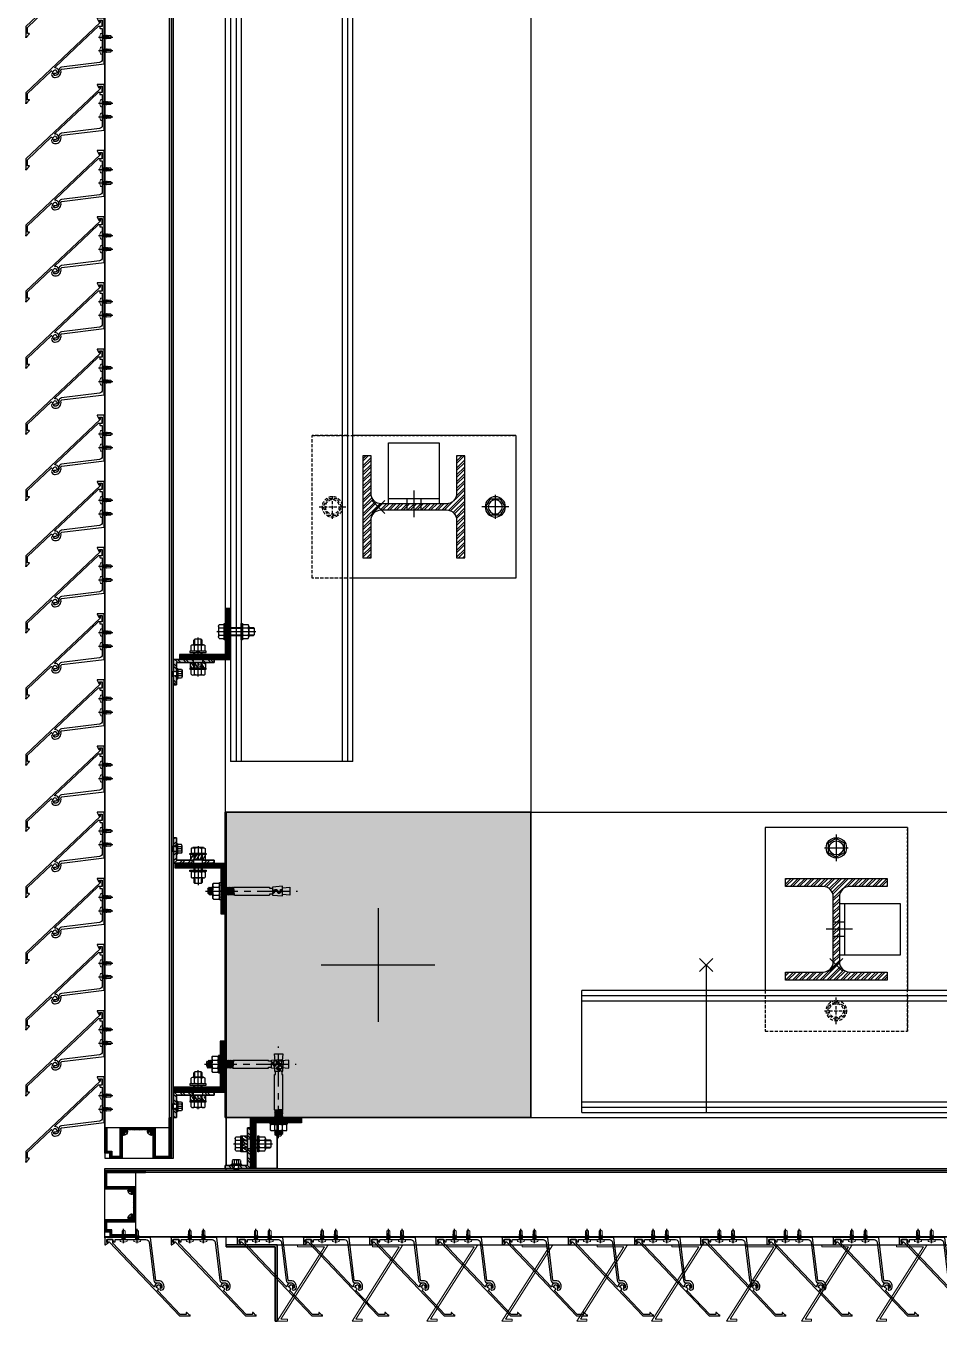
# Model space of a CAD drawing. Header units: millimetres. Extents: x 2519235 to 7246330, y 25937 to 201821.
# Drawn here: x 2717348 to 2718245, y 136462 to 137735 of the extents above; entities that cross this region are included whole.
import ezdxf

# ---------------------------------------------------------------- set-up
doc = ezdxf.new("R2010")
doc.units = ezdxf.units.MM
for name, pattern in [('CENTER', [50.8, 31.75, -6.35, 6.35, -6.35]), ('DXK_LINE_DOT2', [3.9198, 1.9599, -1.9599]), ('HIDDEN', [0.375, 0.25, -0.125]), ('HIDDEN2', [4.7625, 3.175, -1.5875])]:
    doc.linetypes.add(name, pattern=pattern)
doc.layers.get('Defpoints').update_dxf_attribs({"color": 140})
for name, color, linetype in [('000 - 0_HIDE_OBJ_FRAMING_DEF_SUB_1', 250, 'Continuous'), ('000 - CONCRETE_COL_CUT_COLOR_1', 1, 'Continuous'), ('000 - CONCRETE_COL_CUT_COLOR_5', 5, 'Continuous'), ('000 - CONCRETE_COL_HATCH_', 251, 'Continuous'), ('000 - CONCRETE_COL_WIPEOUT_', 250, 'Continuous'), ('000 - STRUCTURE_STEEL_ACCESORIES_MAIN_COLOR_2', 1, 'Continuous'), ('000 - STRUCTURE_STEEL_ACCESORIES_WIPEOUT_', 250, 'Continuous'), ('010 - ASPG_ACCESSORIES_HATCH_', 251, 'Continuous'), ('010 - ASPG_ACCESSORIES_MAIN_COLOR_1', 1, 'Continuous'), ('010 - ASPG_ACCESSORIES_SUB_COLOR_1', 1, 'Continuous'), ('010 - ASPG_ACCESSORIES_SUB_COLOR_2', 2, 'Continuous'), ('010 - ASPG_ACCESSORIES_SYMBOL_', 251, 'Continuous'), ('010 - ASPG_ACCESSORIES_WIPEOUT_', 250, 'Continuous'), ('010 - ASPG_EXTR_DEF_SUB', 250, 'Continuous'), ('010 - ASPG_EXTR_MAIN_COLOR_2', 2, 'Continuous'), ('010 - ASPG_FASTERN_DEF_SUB', 250, 'Continuous'), ('010 - ASPG_FASTERN_HIDDEN_', 251, 'Continuous'), ('010 - ASPG_FASTERN_MAIN_COLOR_1', 1, 'Continuous'), ('010 - ASPG_FASTERN_SUB_COLOR_2', 2, 'Continuous'), ('010 - ASPG_FASTERN_SUB_COLOR_3', 3, 'Continuous'), ('010 - ASPG_FRAMING_CUT_COLOR_4', 4, 'Continuous'), ('010 - ASPG_FRAMING_HATCH_', 251, 'Continuous'), ('010 - ASPG_FRAMING_MAIN_COLOR_2', 2, 'Continuous'), ('010 - ASPG_FRAMING_SUB_COLOR_2', 2, 'Continuous'), ('010 - ASPG_FRAMING_WIPEOUT_', 250, 'Continuous'), ('_BOLT-M10', 11, 'Continuous'), ('_C-SC', 32, 'Continuous'), ('_Hatch', 251, 'Continuous'), ('_LOUVER-SB', 1, 'Continuous'), ('A-GENM', 252, 'Continuous'), ('A-GLAZ-CURT', 252, 'Continuous'), ('BOLT & SCREW', 233, 'Continuous'), ('Center Line', 1, 'CENTER'), ('Xref-PLAN-106.940$0$_C300x300', 6, 'Continuous'), ('Xref-PLAN-106.940$0$_PP-Dim', 1, 'Continuous')]:
    doc.layers.add(name, color=color, linetype=linetype)
doc.layers.add('12-GRID', color=1, linetype='CENTER', lineweight=13)
doc.layers.add('SCREW', color=8, linetype='Continuous', lineweight=5)
pattern_1 = [(45, (68845973.911, -106253.634), (-4.0411152545, 4.0411152545), []), (45, (68845976.6053, -106253.634), (-4.0411152545, 4.0411152545), [])]

# ---------------------------------------------------------------- blocks, each defined once
blk = doc.blocks.new('_C-SC')
at = {"layer": '_Hatch'}
h = blk.add_hatch(dxfattribs=at)
h.set_pattern_fill('STEEL', color=256, scale=1.5)
h.set_pattern_definition([(45, (-1941.0177, -2436.031), (-3.367596, 3.367596), []), (45, (-1941.0177, -2433.6497), (-3.367596, 3.367596), [])])
h.paths.add_polyline_path([(3, 67), (3, 3, 0.414214), (13, -7), (50, -7), (50, -15), (-50, -15), (-50, -7), (-13, -7, 0.414214), (-3, 3), (-3, 67, 0.414214), (-13, 77), (-50, 77), (-50, 85), (50, 85), (50, 77), (13, 77, 0.414214)])
at = {"linetype": 'Continuous'}
for p, q in [((70, 135), (-70, 135)), ((-70, 135), (-70, -25)), ((70, 135), (70, -25))]:
    blk.add_line(p, q, dxfattribs=at)
at = {"linetype": 'DXK_LINE_DOT2'}
for p, q in [((-70, 135), (-70, -25)), ((70, 135), (-70, 135)), ((70, -25), (70, 135))]:
    blk.add_line(p, q, dxfattribs=at)
at = {"color": 11, "linetype": 'HIDDEN2'}
for p, q in [((-70, -25), (-70, -65)), ((70, -65), (70, -25)), ((-70, -30.1), (-70, -65)), ((70, -30.1), (70, -65)), ((-70, -65), (70, -65)), ((-70, -65), (70, -65))]:
    blk.add_line(p, q, dxfattribs=at)
blk.add_lwpolyline([(-50, 85), (50, 85), (50, 77), (13, 77, 0.414214), (3, 67), (3, 3, 0.414214), (13, -7), (50, -7), (50, -15), (-50, -15), (-50, -7), (-13, -7, 0.414214), (-3, 3), (-3, 67, 0.414214), (-13, 77), (-50, 77)], format="xyb", close=True)
for points in [[(63, 60), (3, 60), (3, 10), (63, 10)], [(63, 60), (8, 60), (8, 10), (63, 10)]]:
    blk.add_lwpolyline(points, close=True)
at = {"layer": '_BOLT-M10'}
for p, q in [((0, 128.1), (0, 101.9)), ((-11.7, 115), (11.7, 115)), ((3, 42), (-3, 42)), ((8, 42), (3, 42)), ((16, 35), (-10, 35)), ((3, 28), (-3, 28)), ((8, 28), (3, 28))]:
    blk.add_line(p, q, dxfattribs=at)
blk.add_lwpolyline([(-8, 110.4), (0, 105.8), (8, 110.4), (8, 119.6), (0, 124.2), (-8, 119.6)], close=True, dxfattribs=at)
for radius in [10, 6.93]:
    blk.add_circle((0, 115), radius, dxfattribs=at)
at = {"layer": 'Defpoints'}
for p, q in [((6.4, -6.4), (-6.4, 6.4)), ((-6.4, -6.4), (6.4, 6.4))]:
    blk.add_line(p, q, dxfattribs=at)
at = {"layer": 'Defpoints', "color": 11, "linetype": 'HIDDEN2'}
for p, q in [((0, -58.1), (0, -31.9)), ((-11.7, -45), (11.7, -45))]:
    blk.add_line(p, q, dxfattribs=at)
blk.add_lwpolyline([(-8, -40.4), (0, -35.8), (8, -40.4), (8, -49.6), (0, -54.2), (-8, -49.6)], close=True, dxfattribs=at)
for radius in [10, 6.93]:
    blk.add_circle((0, -45), radius, dxfattribs=at)
blk = doc.blocks.new('*U363')
for p, q in [((5227.9, -25), (-122.1, -25)), ((-122.1, -144.9), (-122.1, -25)), ((-122.1, -30.1), (5227.9, -30.1)), ((-122.1, -35.4), (5227.9, -35.4)), ((-122.1, -134.5), (5227.9, -134.5)), ((-122.1, -139.6), (5227.9, -139.6)), ((-122.1, -144.9), (5227.9, -144.9))]:
    blk.add_line(p, q)
at = {"layer": 'Defpoints'}
for p, q in [((6.4, -6.4), (-6.4, 6.4)), ((-6.4, -6.4), (6.4, 6.4)), ((0, 0), (0, -144.9))]:
    blk.add_line(p, q, dxfattribs=at)
blk = doc.blocks.new('*U369')
for p, q in [((3147.4, -25), (1375.1, -25)), ((3147.4, -25), (3147.4, -144.9)), ((1375.1, -30.1), (3147.4, -30.1)), ((1375.1, -35.4), (3147.4, -35.4)), ((1375.1, -134.5), (3147.4, -134.5)), ((1375.1, -139.6), (3147.4, -139.6)), ((1375.1, -144.9), (3147.4, -144.9))]:
    blk.add_line(p, q)
blk = doc.blocks.new('DPA_CP_Entrance Louver Grill Vertical - Louver Grill Vertical Z-27953553-ENTRANCE 1 - LOWER ROOF LEVEL PLAN')
at = {"layer": '000 - 0_HIDE_OBJ_FRAMING_DEF_SUB_1', "lineweight": 35}
for p, q in [((652, 200), (650, 200)), ((650, 200), (650, 125)), ((652, 127), (652, 200)), ((650, 125), (700, 125)), ((700, 127), (652, 127)), ((700, 125), (700, 127)), ((700, 50), (650, 50)), ((650, 50), (650, 0)), ((700, 0), (700, 50)), ((650, 0), (700, 0))]:
    blk.add_line(p, q, dxfattribs=at)
at = {"layer": '000 - 0_HIDE_OBJ_FRAMING_DEF_SUB_1'}
for p, q in [((700, 125), (-700, 125)), ((700, 125), (700, 50)), ((700, 50), (-700, 50))]:
    blk.add_line(p, q, dxfattribs=at)
blk = doc.blocks.new('GM_Louver Grill Vertical Z1 - Z Profile-27946408-ENTRANCE 1 - LOWER ROOF LEVEL PLAN')
at = {"layer": '000 - 0_HIDE_OBJ_FRAMING_DEF_SUB_1', "lineweight": 9}
for p, q in [((46.4, 73), (0.1, 0)), ((3.7, 2), (50, 75)), ((50, 75), (40, 75)), ((40, 75), (40, 73)), ((40, 73), (46.4, 73)), ((0.1, 0), (30, 0)), ((30, 2), (3.7, 2)), ((30, 0), (30, 2))]:
    blk.add_line(p, q, dxfattribs=at)
blk = doc.blocks.new('A$C7e7c92b9')
at = {"layer": 'A-GENM', "lineweight": 9, "rotation": 180}
for p in [(118720.2, 9933.5), (118793.7, 9933.5), (118867.2, 9933.5), (118940.8, 9933.5), (119014.3, 9933.5), (119087.8, 9933.5), (119161.4, 9933.5), (119234.9, 9933.5), (119308.4, 9933.5)]:
    blk.add_blockref('GM_Louver Grill Vertical Z1 - Z Profile-27946408-ENTRANCE 1 - LOWER ROOF LEVEL PLAN', p, dxfattribs=at)
at = {"layer": 'A-GLAZ-CURT', "rotation": 180}
blk.add_blockref('DPA_CP_Entrance Louver Grill Vertical - Louver Grill Vertical Z-27953553-ENTRANCE 1 - LOWER ROOF LEVEL PLAN', (119320.2, 10058.5), dxfattribs=at)
blk = doc.blocks.new('Xref-PLAN-106.940$0$_C300-300')
blk.add_lwpolyline([(-150, 0), (150, 0), (150, -300), (-150, -300)], close=True)
at = {"layer": 'Defpoints'}
for p, q in [((0, -94.1), (0, -205.9)), ((-55.9, -150), (55.9, -150))]:
    blk.add_line(p, q, dxfattribs=at)
blk = doc.blocks.new('Xref-PLAN-106.940')
at = {"layer": 'Xref-PLAN-106.940$0$_PP-Dim'}
for p, q in [((118619.2, 12230.7), (118619.2, 10058.4)), ((118919.2, 12230.7), (118919.2, 10358.4)), ((118919.2, 10358.4), (124394.2, 10358.4)), ((118619.2, 10058.4), (124394.2, 10058.4))]:
    blk.add_line(p, q, dxfattribs=at)
at = {"layer": 'Xref-PLAN-106.940$0$_C300x300'}
blk.add_blockref('Xref-PLAN-106.940$0$_C300-300', (118769.2, 10358.4), dxfattribs=at)
blk = doc.blocks.new('*U2096')
at = {"layer": '000 - CONCRETE_COL_HATCH_'}
h = blk.add_hatch(dxfattribs=at)
h.set_pattern_fill('AR-CONC', color=256, scale=0.04)
h.set_pattern_definition([(50, (598.004, -835906.8257), (7.28738676, -0.63756342), [0.762, -8.382]), (355, (598.004, -835906.826), (-1.40973686, 7.64227381), [0.6096, -6.70562337]), (100.4514447, (598.6115, -835906.879), (5.877649884, 7.004710076), [0.64760035, -7.123609784]), (46.1842, (598.004, -835904.794), (10.84316164, -1.68169312), [1.143, -12.573]), (96.6355576, (598.908, -835904.934), (9.49616536, 9.89704498), [0.97140093, -10.68542433]), (351.1841512, (598.004, -835904.794), (9.49616536, 9.89704498), [0.91439868, -10.05838928]), (21, (599.02, -835905.3017), (6.06457565, -4.090607927), [0.762, -8.382]), (326, (599.02, -835905.302), (2.472081134, 7.367518645), [0.6096, -6.7056]), (71.451445, (599.5256, -835905.6426), (8.53665677, 3.276910755), [0.64760035, -7.123597504]), (37.5, (598.0042, -835906.8257), (0.12354413, 3.382201555), [0, -6.62432, 0, -6.8072, 0, -6.731]), (7.5, (598.0042, -835906.8257), (2.6727865, 4.007222993), [0, -3.88112, 0, -6.47192, 0, -2.5654]), (327.5, (595.7385, -835906.8257), (5.423623807, -0.22914976), [0, -2.54, 0, -7.9248, 0, -10.5156]), (317.5, (594.7225, -835906.8257), (5.925167255, 1.01705964), [0, -3.302, 0, -5.26288, 0, -7.4676])])
h.paths.add_polyline_path([(0, 0), (299, 0), (299, 300), (0, 300)])
at = {"layer": '000 - CONCRETE_COL_CUT_COLOR_1', "color": 0, "lineweight": -2}
blk.add_lwpolyline([(0, 0), (299, 0), (299, 300), (0, 300), (0, 300), (0, 300), (0, 300), (0, 300), (0, 300), (0, 300), (0, 300), (0, 300), (0, 300), (0, 300), (0, 300), (0, 300), (0, 300), (0, 300), (0, 300), (0, 300), (0, 300), (0, 300), (0, 300), (0, 300), (0, 300), (0, 300), (0, 300), (0, 300), (0, 300), (0, 300), (0, 300), (0, 300), (0, 300), (0, 300), (0, 300), (0, 300), (0, 300), (0, 300), (0, 300), (0, 300), (0, 300), (0, 300), (0, 300), (0, 300), (0, 300), (0, 300), (0, 300), (0, 300)], close=True, dxfattribs=at)
blk = doc.blocks.new('A$C6d15e31b')
blk.add_blockref('Xref-PLAN-106.940', (-135619.3, -23258.4))
at = {"layer": '000 - 0_HIDE_OBJ_FRAMING_DEF_SUB_1'}
blk.add_blockref('A$C7e7c92b9', (-135619.3, -23258.4), dxfattribs=at)
at = {"layer": '_C-SC', "xscale": -1, "rotation": 270}
blk.add_blockref('_C-SC', (-16849.9, -12600), dxfattribs=at)
at = {"layer": '_C-SC'}
blk.add_blockref('_C-SC', (-16400.1, -13050), dxfattribs=at)
at = {"layer": '_LOUVER-SB', "rotation": 270}
blk.add_blockref('*U369', (-16849.9, -9702.6), dxfattribs=at)
at = {"layer": '_LOUVER-SB'}
blk.add_blockref('*U363', (-16527.9, -13050), dxfattribs=at)
at = {"layer": '000 - CONCRETE_COL_CUT_COLOR_5'}
blk.add_blockref('*U2096', (-16999.2, -13200), dxfattribs=at)
blk = doc.blocks.new('*U2952')
at = {"layer": '12-GRID', "color": 8, "linetype": 'CENTER'}
for p, q in [((0, -6.2), (0, 2.2)), ((-4.2, -2), (4.2, -2))]:
    blk.add_line(p, q, dxfattribs=at)
at = {"layer": 'BOLT & SCREW'}
for p, q in [((-0.6, -1.8), (-1.8, -1.6)), ((-0.6, -2.2), (-1.8, -2.4)), ((-0.5, -1.8), (-0.9, -1.6)), ((-0.5, -2.2), (-0.9, -2.4)), ((-0.2, -1.4), (-0.4, -0.2)), ((-0.2, -1.5), (-0.4, -1.1)), ((-0.2, -2.5), (-0.4, -2.9)), ((-0.2, -2.6), (-0.4, -3.8)), ((0.2, -1.4), (0.4, -0.2)), ((0.2, -1.5), (0.4, -1.1)), ((0.4, -2.9), (0.2, -2.5)), ((0.2, -2.6), (0.4, -3.8)), ((0.5, -1.8), (0.9, -1.6)), ((0.5, -2.2), (0.9, -2.4)), ((0.6, -1.8), (1.8, -1.6)), ((0.6, -2.2), (1.8, -2.4))]:
    blk.add_line(p, q, dxfattribs=at)
for points in [[(-1.8, -1.6), (-0.9, -1.6, 0.414214), (-0.4, -1.1), (-0.4, -0.2), (0.4, -0.2), (0.4, -1.1, 0.414214), (0.9, -1.6), (1.8, -1.6), (1.8, -2.4), (0.9, -2.4, 0.414214), (0.4, -2.9), (0.4, -3.8), (-0.4, -3.8), (-0.4, -2.9, 0.414214), (-0.9, -2.4), (-1.8, -2.4)], [(0.2, -2.5, -0.414214), (0.5, -2.2), (0.6, -2.2), (0.6, -1.8), (0.5, -1.8, -0.414214), (0.2, -1.5), (0.2, -1.4), (-0.2, -1.4), (-0.2, -1.5, -0.414214), (-0.5, -1.8), (-0.6, -1.8), (-0.6, -2.2), (-0.5, -2.2, -0.414214), (-0.2, -2.5), (-0.2, -2.6), (0.2, -2.6)]]:
    blk.add_lwpolyline(points, format="xyb", close=True, dxfattribs=at)
blk.add_circle((0, -2), 3.5, dxfattribs=at)
blk = doc.blocks.new('000_ASPG_TYP_FILES_20260218-010703_FRAME_EXTR_')
at = {"layer": '010 - ASPG_FRAMING_HATCH_'}
h = blk.add_hatch(dxfattribs=at)
h.set_pattern_fill('ANSI32', color=256, scale=0.1, angle=180)
edge = h.paths.add_edge_path()
edge.add_line((2, 16), (2, 2))
edge.add_line((2, 2), (39.7, 2))
edge.add_arc((39.7, 1.7), 0.3, 0, 90, ccw=False)
edge.add_line((40, 1.7), (40, 0.3))
edge.add_arc((39.7, 0.3), 0.3, -90, 0, ccw=False)
edge.add_line((39.7, 0), (0.3, 0))
edge.add_arc((0.3, 0.3), 0.3, 180, 270, ccw=False)
edge.add_line((0, 0.3), (0, 17.7))
edge.add_arc((0.3, 17.7), 0.3, 90, 180, ccw=False)
edge.add_line((0.3, 18), (22.6, 18))
edge.add_arc((22.6, 18.5), 0.5, 270, 380.2095)
edge.add_arc((26.2, 19.8), 3.35, 182.0638, 200.2095, ccw=False)
edge.add_arc((23.6, 19.7), 0.76, 2.0638, 182.0638, ccw=False)
edge.add_arc((26.2, 19.8), 1.83, 182.0638, 447.9362)
edge.add_arc((26.3, 22.4), 0.76, 87.9362, 267.9362, ccw=False)
edge.add_arc((26.2, 19.8), 3.35, 69.7905, 87.9362, ccw=False)
edge.add_arc((27.5, 23.4), 0.5, 249.7905, 360)
edge.add_line((28, 23.4), (28, 26.7))
edge.add_line((28, 26.7), (28.5, 27.2))
edge.add_line((28.5, 27.2), (28, 27.7))
edge.add_line((28, 27.7), (28, 38.6))
edge.add_line((28, 38.6), (28.5, 39.1))
edge.add_line((28.5, 39.1), (28, 39.6))
edge.add_line((28, 39.6), (28, 42.9))
edge.add_arc((27.5, 42.9), 0.5, 0, 110.2095)
edge.add_arc((26.2, 46.5), 3.35, 272.0638, 290.2095, ccw=False)
edge.add_arc((26.3, 43.9), 0.76, 92.0638, 272.0638, ccw=False)
edge.add_arc((26.2, 46.5), 1.83, 272.0638, 537.9362)
edge.add_arc((23.6, 46.6), 0.76, 177.9362, 357.9362, ccw=False)
edge.add_arc((26.2, 46.5), 3.35, 159.7905, 177.9362, ccw=False)
edge.add_arc((22.6, 47.8), 0.5, 339.7905, 450)
edge.add_line((22.6, 48.3), (0.3, 48.3))
edge.add_arc((0.3, 48.6), 0.3, 180, 270, ccw=False)
edge.add_line((0, 48.6), (0, 60))
edge.add_arc((0.3, 60), 0.3, 90, 180, ccw=False)
edge.add_line((0.3, 60.3), (5, 60.3))
edge.add_line((5, 60.3), (5, 65))
edge.add_arc((5.3, 65), 0.3, 90, 180, ccw=False)
edge.add_line((5.3, 65.3), (30, 65.3))
edge.add_line((30, 65.3), (30, 63.6))
edge.add_arc((29.7, 63.6), 0.3, -90, 0, ccw=False)
edge.add_line((29.7, 63.3), (7.3, 63.3))
edge.add_arc((7.3, 63), 0.3, 90, 180)
edge.add_line((7, 63), (7, 58.3))
edge.add_line((7, 58.3), (2.3, 58.3))
edge.add_arc((2.3, 58), 0.3, 90, 180)
edge.add_line((2, 58), (2, 50.6))
edge.add_arc((2.3, 50.6), 0.3, 180, 270)
edge.add_line((2.3, 50.3), (29.7, 50.3))
edge.add_arc((29.7, 50), 0.3, 0, 90, ccw=False)
edge.add_line((30, 50), (30, 26.7))
edge.add_line((30, 26.7), (30, 16.3))
edge.add_arc((29.7, 16.3), 0.3, -90, 0, ccw=False)
edge.add_line((29.7, 16), (2, 16))
at = {"layer": '010 - ASPG_FRAMING_CUT_COLOR_4'}
blk.add_lwpolyline([(2, 16), (2, 2), (39.7, 2, -0.414214), (40, 1.7), (40, 0.3, -0.414214), (39.7, 0), (0.3, 0, -0.414214), (0, 0.3), (0, 17.7, -0.414214), (0.3, 18), (22.6, 18, 0.52173), (23, 18.7, -0.079342), (22.8, 19.7, -1), (24.3, 19.8, 2.296346), (26.2, 21.7, -1), (26.3, 23.2, -0.079342), (27.3, 23, 0.52173), (28, 23.4), (28, 26.7), (28.5, 27.2), (28, 27.7), (28, 38.6), (28.5, 39.1), (28, 39.6), (28, 42.9, 0.52173), (27.3, 43.3, -0.079342), (26.3, 43.1, -1), (26.2, 44.6, 2.296346), (24.3, 46.5, -1), (22.8, 46.6, -0.079342), (23, 47.6, 0.52173), (22.6, 48.3), (0.3, 48.3, -0.414214), (0, 48.6), (0, 60, -0.414214), (0.3, 60.3), (5, 60.3), (5, 65, -0.414214), (5.3, 65.3), (30, 65.3), (30, 63.6, -0.414214), (29.7, 63.3), (7.3, 63.3, 0.414214), (7, 63), (7, 58.3), (2.3, 58.3, 0.414214), (2, 58), (2, 50.6, 0.414214), (2.3, 50.3), (29.7, 50.3, -0.414214), (30, 50), (30, 26.7), (30, 16.3, -0.414214), (29.7, 16)], format="xyb", close=True, dxfattribs=at)
for p in [(26.2, 48.5), (26.2, 21.8)]:
    blk.add_blockref('*U2952', p)
blk = doc.blocks.new('PZG35-9D5')
at = {"layer": 'Center Line'}
blk.add_line((0, 3.7), (0, -10.5), dxfattribs=at)
at = {"layer": 'SCREW', "color": 8}
for p, q in [((-1.4, 0), (-1.4, -1.1)), ((1.4, 0), (1.4, -0.6)), ((-1.9, -1.4), (1.9, -0.9)), ((-1.9, -1.4), (-1.4, -1.1)), ((-1.9, -1.4), (-1.4, -1.7)), ((-1.9, -2.7), (1.9, -2.2)), ((-1.9, -2.7), (-1.4, -2.4)), ((-1.9, -2.7), (-1.4, -3)), ((-1.9, -4), (-1.4, -3.7)), ((-1.9, -4), (-1, -3.9)), ((-1.9, -4), (-1.4, -4.3)), ((-1.4, -1.1), (1.4, -0.6)), ((-1.4, -1.7), (1.4, -1.2)), ((-1.4, -1.7), (-1.4, -2.4)), ((-1.4, -2.4), (1.4, -1.9)), ((-1.4, -3), (1.4, -2.5)), ((-1.4, -3), (-1.4, -3.7)), ((-1.4, -3.7), (-0.8, -3.6)), ((-1.4, -4.3), (-1.4, -8.1)), ((-1.4, -4.3), (-1.2, -4.3)), ((0, -9.5), (-1.4, -8.1)), ((0, -9.5), (1.4, -8.1)), ((0.6, -3.3), (1.4, -3.2)), ((0.7, -3.7), (1.9, -3.5)), ((0.7, -3.9), (1.4, -3.8)), ((0.7, -4.6), (1.4, -4.5)), ((0.7, -5), (1.9, -4.8)), ((0.7, -5.2), (1.4, -5.1)), ((1.9, -0.9), (1.4, -0.6)), ((1.9, -0.9), (1.4, -1.2)), ((1.4, -1.2), (1.4, -1.9)), ((1.9, -2.2), (1.4, -1.9)), ((1.9, -2.2), (1.4, -2.5)), ((1.4, -2.5), (1.4, -3.2)), ((1.9, -3.5), (1.4, -3.2)), ((1.9, -3.5), (1.4, -3.8)), ((1.4, -3.8), (1.4, -4.5)), ((1.9, -4.8), (1.4, -4.5)), ((1.9, -4.8), (1.4, -5.1)), ((1.4, -5.1), (1.4, -8.1))]:
    blk.add_line(p, q, dxfattribs=at)
blk.add_lwpolyline([(0, -9.5), (0.7, -5.2), (0.7, -3.6, 0.417657), (0.4, -3.3, 0.108102), (-0.8, -3.6), (-1.4, -4.7)], format="xyb", dxfattribs=at)
blk = doc.blocks.new('*U2951')
at = {"layer": 'SCREW'}
blk.add_lwpolyline([(3, 1.8, 0.09906), (0.8, 2.5), (0.8, 2.3), (-0.8, 2.3), (-0.8, 2.5, 0.09906), (-3, 1.8, 0.266588), (-3.5, 1), (-3.5, 0.2, 0.414214), (-3.3, 0), (3.3, 0, 0.414214), (3.5, 0.2), (3.5, 1, 0.266588)], format="xyb", close=True, dxfattribs=at)
blk.add_blockref('PZG35-9D5', (0, 0), dxfattribs=at)
blk = doc.blocks.new('*U2950')
blk.add_point((0, 0))
at = {"layer": '010 - ASPG_ACCESSORIES_MAIN_COLOR_1'}
blk.add_lwpolyline([(-39.7, -0.6, 0.414214), (-40, -0.9), (-40, -7.4, 0.57735), (-39.7, -7.6), (-36.6, -5.8, 0.767327), (-36.8, -5.3), (-37.9, -5.3, -0.414214), (-38.2, -5), (-38.2, -2.8, -0.414214), (-38, -2.6), (-32.2, -2.6, -0.388879), (-32, -2.8), (-31.8, -4.3, 0.388879), (-31.3, -4.8), (-30.3, -4.8, 0.414214), (-30, -4.5), (-30, -2.9, -0.414214), (-29.7, -2.6), (0.4, -2.6, -0.378969), (3.4, -5.2), (8, -42.5, 0.446593), (11.6, -45.1, -0.489802), (16.1, -48.7), (16.1, -49.4, -0.18248), (15.8, -50, -0.267949), (15.3, -50.2, 1.122115), (15.1, -52.3, 0.405004), (18.1, -49.4), (18.1, -48.7, 0.489805), (11.2, -43.1, -0.446597), (9.9, -42.3), (4.9, -0.8, 0.364176), (4.6, -0.6)], format="xyb", close=True, dxfattribs=at)
at = {"layer": '010 - ASPG_EXTR_DEF_SUB'}
for p in [(-40, -0.5), (43.4, -76.9), (43.4, -77.5)]:
    blk.add_point(p, dxfattribs=at)
at = {"layer": '010 - ASPG_EXTR_MAIN_COLOR_2'}
blk.add_lwpolyline([(11.4, -48.2), (11.5, -47.4), (12.2, -47.6), (12.3, -46.8, -0.535538), (14.2, -49.2, 0.991572), (15.7, -49.6, 1.157025), (8.8, -48.8, -0.688558), (8.3, -49), (-17.1, -22.2), (-32.3, -6.1), (-32.3, -2.9, 0.414312), (-32.6, -2.6), (-37.5, -2.6, 0.414116), (-37.8, -2.9), (-37.8, -4.3, 0.414214), (-37.5, -4.6), (-36, -4.6, -0.205895), (-35.8, -4.7), (33.2, -77.5), (43.1, -77.5, 0.668179), (43.4, -77), (40.5, -74.2, 0.668179), (40, -74.4), (40, -76), (33.9, -76), (11.9, -52.8, -0.558354), (12.1, -52, 0.766275), (12, -50.4, -0.438583), (10.7, -48.1)], format="xyb", close=True, dxfattribs=at)
at = {"layer": 'SCREW', "rotation": 180}
for p in [(-21.6, -2.5), (-8.2, -2.5)]:
    blk.add_blockref('*U2951', p, dxfattribs=at)
blk = doc.blocks.new('*U2380')
blk.add_wipeout([(1440, 4), (60, 4), (60, 69.3), (1440, 69.3)]).dxf.layer = '010 - ASPG_FRAMING_WIPEOUT_'
at = {"layer": '010 - ASPG_FRAMING_MAIN_COLOR_2'}
blk.add_lwpolyline([(1410, 69.3), (90, 69.3), (90, 6), (1410, 6)], close=True, dxfattribs=at)
at = {"layer": '010 - ASPG_FRAMING_SUB_COLOR_2'}
for points in [[(1440, 4), (60, 4), (60, 69.3), (1440, 69.3)], [(60, 2), (60, 4), (1440, 4), (1440, 2)]]:
    blk.add_lwpolyline(points, close=True, dxfattribs=at)
at = {"color": 1, "xscale": -1, "rotation": 180}
for p in [(295, 69.3), (360, 69.3), (425, 69.3), (490, 69.3), (555, 69.3), (620, 69.3), (685, 69.3), (750, 69.3), (815, 69.3), (880, 69.3), (945, 69.3), (1010, 69.3), (1075, 69.3), (1140, 69.3), (1205, 69.3), (1270, 69.3), (1335, 69.3), (1400, 69.3)]:
    blk.add_blockref('*U2950', p, dxfattribs=at)
at = {"xscale": -1}
blk.add_blockref('000_ASPG_TYP_FILES_20260218-010703_FRAME_EXTR_', (1440, 4), dxfattribs=at)
blk = doc.blocks.new('*U2379')
blk.add_wipeout([(1519.3, 4), (60, 4), (60, 69.3), (1519.3, 69.3)]).dxf.layer = '010 - ASPG_FRAMING_WIPEOUT_'
at = {"layer": '010 - ASPG_FRAMING_MAIN_COLOR_2'}
blk.add_lwpolyline([(1489.3, 69.3), (90, 69.3), (90, 6), (1489.3, 6)], close=True, dxfattribs=at)
at = {"layer": '010 - ASPG_FRAMING_SUB_COLOR_2'}
for points in [[(1519.3, 4), (60, 4), (60, 69.3), (1519.3, 69.3)], [(60, 2), (60, 4), (1519.3, 4), (1519.3, 2)]]:
    blk.add_lwpolyline(points, close=True, dxfattribs=at)
at = {"color": 1, "rotation": 180}
for p in [(699.3, 69.3), (764.3, 69.3), (829.3, 69.3), (894.3, 69.3), (959.3, 69.3), (1024.3, 69.3), (1089.3, 69.3), (1154.3, 69.3), (1219.3, 69.3), (1284.3, 69.3), (1349.3, 69.3), (1414.3, 69.3), (1479.3, 69.3)]:
    blk.add_blockref('*U2950', p, dxfattribs=at)
at = {"xscale": -1}
blk.add_blockref('000_ASPG_TYP_FILES_20260218-010703_FRAME_EXTR_', (1519.3, 4), dxfattribs=at)
blk = doc.blocks.new('W-1-PP17-ENT1_REV02_20260416-153151_PP17_ENT1_ASPG_MAIN_UPPL')
at = {"rotation": 179.9999999999999}
blk.add_blockref('*U2379', (-15599, -13248), dxfattribs=at)
at = {"xscale": -1.000000000000002, "rotation": 90}
blk.add_blockref('*U2380', (-17049, -11800), dxfattribs=at)
blk = doc.blocks.new('*U3382')
at = {"layer": '010 - ASPG_ACCESSORIES_SUB_COLOR_2'}
for p, q in [((-2.1, -1.5), (-2.1, 0)), ((2.1, -1), (2.1, 0)), ((-2.7, -1.9), (2.7, -1.4)), ((-2.7, -1.9), (-2.1, -1.5)), ((-2.7, -1.9), (-2.1, -2.3)), ((-2.7, -3.7), (2.7, -3.2)), ((-2.7, -3.7), (-2.1, -3.3)), ((-2.7, -3.7), (-2.1, -4.1)), ((-2.7, -5.5), (2.7, -5)), ((-2.7, -5.5), (2.7, -5)), ((-2.7, -5.5), (-2.1, -5.1)), ((-2.7, -5.5), (-2.1, -5.1)), ((-2.7, -5.5), (-2.1, -5.9)), ((-2.7, -5.5), (-2.1, -5.9)), ((-2.7, -7.3), (2.7, -6.8)), ((-2.7, -7.3), (-2.1, -6.9)), ((-2.7, -7.3), (-2.1, -7.7)), ((-2.7, -9.1), (-2.1, -8.7)), ((-2.7, -9.1), (-1.6, -9)), ((-2.7, -9.1), (-2.1, -9.5)), ((-2.7, -10.9), (-2.1, -10.5)), ((-2.7, -10.9), (-1.8, -10.8)), ((-2.7, -10.9), (-2.1, -11.3)), ((-2.1, -1.5), (2.1, -1)), ((-2.1, -2.3), (2.1, -1.8)), ((-2.1, -3.3), (-2.1, -2.3)), ((-2.1, -3.3), (2.1, -2.8)), ((-2.1, -4.1), (2.1, -3.6)), ((-2.1, -5.1), (-2.1, -4.1)), ((-2.1, -5.1), (2.1, -4.6)), ((-2.1, -5.1), (2.1, -4.6)), ((-2.1, -5.9), (2.1, -5.4)), ((-2.1, -5.9), (2.1, -5.4)), ((-2.1, -6.9), (-2.1, -5.9)), ((-2.1, -6.9), (-2.1, -5.9)), ((-2.1, -6.9), (2.1, -6.4)), ((-2.1, -7.7), (2.1, -7.2)), ((-2.1, -8.7), (-2.1, -7.7)), ((-2.1, -8.7), (-1.1, -8.6)), ((-2.1, -9.5), (-1.6, -9.4)), ((-2.1, -10.5), (-2.1, -9.5)), ((-2.1, -10.5), (-1.8, -10.5)), ((-2.1, -11.3), (-1.9, -11.2)), ((-2.1, -12.4), (-2.1, -11.3)), ((-2.1, -12.4), (-2.1, -15.6)), ((0.4, -8.4), (2.1, -8.2)), ((0.7, -8.8), (2.7, -8.6)), ((0.7, -9.1), (2.1, -9)), ((0.7, -10.2), (2.1, -10)), ((0.7, -10.6), (2.7, -10.4)), ((0.7, -10.9), (2.1, -10.8)), ((2.7, -1.4), (2.1, -1)), ((2.7, -1.4), (2.1, -1.8)), ((2.1, -2.8), (2.1, -1.8)), ((2.7, -3.2), (2.1, -2.8)), ((2.7, -3.2), (2.1, -3.6)), ((2.1, -4.6), (2.1, -3.6)), ((2.7, -5), (2.1, -4.6)), ((2.7, -5), (2.1, -4.6)), ((2.7, -5), (2.1, -5.4)), ((2.7, -5), (2.1, -5.4)), ((2.1, -6.4), (2.1, -5.4)), ((2.1, -6.4), (2.1, -5.4)), ((2.7, -6.8), (2.1, -6.4)), ((2.7, -6.8), (2.1, -7.2)), ((2.1, -8.2), (2.1, -7.2)), ((2.7, -8.6), (2.1, -8.2)), ((2.7, -8.6), (2.1, -9)), ((2.1, -10), (2.1, -9)), ((2.7, -10.4), (2.1, -10)), ((2.7, -10.4), (2.1, -10.8)), ((2.1, -10.8), (2.1, -15.6)), ((0, -17.2), (-2.1, -15.6)), ((0, -17.2), (2.1, -15.6))]:
    blk.add_line(p, q, dxfattribs=at)
blk.add_lwpolyline([(0, -17.2), (0.7, -11.5), (0.7, -8.7, 0.417657), (0.4, -8.4, 0.070993), (-1.5, -8.7), (-2.1, -12.4)], format="xyb", dxfattribs=at)
at = {"layer": '010 - ASPG_ACCESSORIES_SYMBOL_', "linetype": 'CENTER'}
blk.add_line((0, 6.1), (0, -18.2), dxfattribs=at)
at = {"layer": '010 - ASPG_FASTERN_MAIN_COLOR_1'}
for p, q in [((-5.5, 0.5), (-5.5, 0)), ((5.5, 0), (-5.5, 0)), ((-5.2, 0.9), (-4.2, 1.2)), ((5.2, 0.9), (-5.2, 0.9)), ((-4.2, 5), (-4.2, 1.2)), ((4.2, 1.2), (-4.2, 1.2)), ((3.1, 5.5), (-3.1, 5.5)), ((-2.6, 0.9), (-2.1, 1.2)), ((-2.1, 5), (-2.1, 1.2)), ((2.1, 5), (2.1, 1.2)), ((2.4, 0.9), (2.1, 1.2)), ((4.2, 5), (4.2, 1.2)), ((5.2, 0.9), (4.2, 1.2)), ((5.5, 0.5), (5.5, 0))]:
    blk.add_line(p, q, dxfattribs=at)
for centre, radius, start, end in [((-5.2, 0.5), 0.3, 90, 180), ((-3.1, 3.9), 1.56, 48.0171, 131.9829), ((0, -0.2), 5.63, 68.2799, 111.7201), ((3.1, 3.9), 1.56, 48.0171, 131.9829), ((5.2, 0.5), 0.3, 0, 90)]:
    blk.add_arc(centre, radius, start, end, dxfattribs=at)
blk = doc.blocks.new('G$C7D677D58')
at = {"layer": '010 - ASPG_FASTERN_MAIN_COLOR_1'}
h = blk.add_hatch(dxfattribs=at)
h.set_pattern_fill('ANSI35', color=256, scale=0.02, angle=280.6768, style=0)
h.set_pattern_definition([(145.676841, (67.453535, -13.0942606), (0.00281929957, 0.00412935224), []), (145.676841, (67.4500606, -13.0949156), (0.00281929957, 0.00412935224), [0.00625, -0.00125, 0, -0.00125])])
h.paths.add_polyline_path([(0.0299, 0.0155), (0.0245, 0.0155), (0.0245, 0.0006), (0.0299, 0.0006)])
at = {"layer": '010 - ASPG_FASTERN_DEF_SUB', "ltscale": 0.1}
blk.add_line((0.0383, 0.008), (0, 0.008, 0), dxfattribs=at)
at = {"layer": '010 - ASPG_FASTERN_MAIN_COLOR_1'}
for p, q in [((0.0069, 0.0028, 0), (0.0069, 0.0132, 0)), ((0.0125, 0.0149, 0), (0.0077, 0.0149, 0)), ((0.0133, 0, 0), (0.0133, 0.016, 0)), ((0.0133, 0.016, 0), (0.0145, 0.016, 0)), ((0.0133, 0.0028, 0), (0.0133, 0.0132, 0)), ((0.0145, 0.016, 0), (0.0145, 0, 0)), ((0.0299, 0), (0.0299, 0.016)), ((0.0299, 0.016), (0.0311, 0.016)), ((0.0311, 0.016), (0.0311, 0)), ((0.0311, 0.0011), (0.0311, 0.0149)), ((0.0359, 0.0149), (0.0311, 0.0149)), ((0.0367, 0.0028), (0.0367, 0.0132)), ((0.0024, 0.012, 0), (0.0016, 0.0112, 0)), ((0.0016, 0.0048, 0), (0.0016, 0.0112, 0)), ((0.0069, 0.0112, 0), (0.0016, 0.0112, 0)), ((0.0069, 0.0048, 0), (0.0016, 0.0048, 0)), ((0.0024, 0.004, 0), (0.0016, 0.0048, 0)), ((0.0069, 0.012, 0), (0.0024, 0.012, 0)), ((0.0069, 0.004, 0), (0.0024, 0.004, 0)), ((0.0125, 0.0115, 0), (0.0077, 0.0115, 0)), ((0.0125, 0.0045, 0), (0.0077, 0.0045, 0)), ((0.0125, 0.0011, 0), (0.0077, 0.0011, 0)), ((0.0145, 0, 0), (0.0133, 0, 0)), ((0.0311, 0), (0.0299, 0)), ((0.0359, 0.0115), (0.0311, 0.0115)), ((0.0359, 0.0045), (0.0311, 0.0045)), ((0.0359, 0.0011), (0.0311, 0.0011))]:
    blk.add_line(p, q, dxfattribs=at)
at = {"layer": '010 - ASPG_FASTERN_MAIN_COLOR_1', "elevation": 0}
for points in [[(0.0077, 0.0149, 0.46188), (0.0077, 0.0115, 0.23094), (0.0077, 0.0045, 0.46188), (0.0077, 0.0011)], [(0.0125, 0.0149, -0.46188), (0.0125, 0.0115, -0.23094), (0.0125, 0.0045, -0.46188), (0.0125, 0.0011)], [(0.0359, 0.0149, -0.46188), (0.0359, 0.0115, -0.23094), (0.0359, 0.0045, -0.46188), (0.0359, 0.0011)]]:
    blk.add_lwpolyline(points, format="xyb", dxfattribs=at)
at = {"layer": '010 - ASPG_FASTERN_MAIN_COLOR_1'}
blk.add_lwpolyline([(0.0299, 0.0155), (0.0245, 0.0155), (0.0245, 0.0006), (0.0299, 0.0006)], close=True, dxfattribs=at)
at = {"layer": '010 - ASPG_FASTERN_SUB_COLOR_2', "linetype": 'HIDDEN'}
for p, q in [((0.0299, 0.012), (0.0145, 0.012, 0)), ((0.0299, 0.0112), (0.0145, 0.0112, 0)), ((0.0299, 0.0048), (0.0145, 0.0048, 0)), ((0.0299, 0.004), (0.0145, 0.004, 0))]:
    blk.add_line(p, q, dxfattribs=at)
blk = doc.blocks.new('010 - ASPG_ACCESSORIES_BRACKET_FOR_FRAME_TYPE-1_CUT-VIEW')
blk.add_wipeout([(0, 25), (0, 0), (40, 0), (40, 3), (3, 3), (3, 25)]).dxf.layer = '010 - ASPG_ACCESSORIES_WIPEOUT_'
at = {"layer": '010 - ASPG_ACCESSORIES_HATCH_'}
h = blk.add_hatch(dxfattribs=at)
h.set_pattern_fill('ANSI32', color=251, scale=0.03)
h.set_pattern_definition(pattern_1)
h.paths.add_polyline_path([(1.5, 16.1), (1.1, 16.7), (0.7, 16.1), (0, 16.1), (0, 25), (3, 25), (3, 16.1)])
h = blk.add_hatch(dxfattribs=at)
h.set_pattern_fill('ANSI32', color=251, scale=0.03)
h.set_pattern_definition(pattern_1)
h.paths.add_polyline_path([(0, 0), (0, 11.8), (0.2, 11.9), (1.2, 11.9), (1.6, 11.3), (2, 11.9), (3, 11.9), (3, 3), (19.7, 3), (19.7, 0)])
h = blk.add_hatch(dxfattribs=at)
h.set_pattern_fill('ANSI32', color=251, scale=0.03)
h.set_pattern_definition(pattern_1)
h.paths.add_polyline_path([(28.7, 0), (28.7, 3), (40, 3), (40, 0)])
at = {"layer": '010 - ASPG_ACCESSORIES_MAIN_COLOR_1'}
blk.add_lwpolyline([(0, 25), (0, 0), (40, 0), (40, 3), (3, 3), (3, 25)], close=True, dxfattribs=at)
at = {"layer": '010 - ASPG_ACCESSORIES_SUB_COLOR_1'}
for points in [[(1.5, 16.1), (1.1, 16.7), (0.7, 16.1), (0, 16.1), (0, 25), (3, 25), (3, 16.1)], [(0, 0), (0, 11.8), (0.2, 11.9), (1.2, 11.9), (1.6, 11.3), (2, 11.9), (3, 11.9), (3, 3), (19.7, 3), (19.7, 0)], [(28.7, 0), (28.7, 3), (40, 3), (40, 0)]]:
    blk.add_lwpolyline(points, close=True, dxfattribs=at)
blk = doc.blocks.new('G$CF155826C')
at = {"layer": '010 - ASPG_FASTERN_DEF_SUB', "ltscale": 0.1}
blk.add_line((0, 0.008), (0.0383, 0.008, 0), dxfattribs=at)
at = {"layer": '010 - ASPG_FASTERN_MAIN_COLOR_1'}
for p, q in [((0.0016, 0.0028), (0.0016, 0.0132)), ((0.0024, 0.0149), (0.0072, 0.0149)), ((0.0072, 0.016), (0.0072, 0)), ((0.0084, 0.016), (0.0072, 0.016)), ((0.0072, 0.0011), (0.0072, 0.0149)), ((0.0084, 0), (0.0084, 0.016)), ((0.0238, 0.016, 0), (0.0238, 0, 0)), ((0.025, 0.016, 0), (0.0238, 0.016, 0)), ((0.025, 0, 0), (0.025, 0.016, 0)), ((0.025, 0.0028, 0), (0.025, 0.0132, 0)), ((0.0258, 0.0149, 0), (0.0306, 0.0149, 0)), ((0.0314, 0.0028, 0), (0.0314, 0.0132, 0)), ((0.0024, 0.0115), (0.0072, 0.0115)), ((0.0024, 0.0045), (0.0072, 0.0045)), ((0.0024, 0.0011), (0.0072, 0.0011)), ((0.0072, 0), (0.0084, 0)), ((0.0238, 0, 0), (0.025, 0, 0)), ((0.0258, 0.0115, 0), (0.0306, 0.0115, 0)), ((0.0258, 0.0045, 0), (0.0306, 0.0045, 0)), ((0.0258, 0.0011, 0), (0.0306, 0.0011, 0)), ((0.0314, 0.012, 0), (0.0359, 0.012, 0)), ((0.0314, 0.0112, 0), (0.0367, 0.0112, 0)), ((0.0314, 0.0048, 0), (0.0367, 0.0048, 0)), ((0.0314, 0.004, 0), (0.0359, 0.004, 0)), ((0.0359, 0.012, 0), (0.0367, 0.0112, 0)), ((0.0359, 0.004, 0), (0.0367, 0.0048, 0)), ((0.0367, 0.0048, 0), (0.0367, 0.0112, 0))]:
    blk.add_line(p, q, dxfattribs=at)
at = {"layer": '010 - ASPG_FASTERN_MAIN_COLOR_1', "elevation": 0}
for points in [[(0.0024, 0.0149, 0.46188), (0.0024, 0.0115, 0.23094), (0.0024, 0.0045, 0.46188), (0.0024, 0.0011)], [(0.0258, 0.0149, 0.46188), (0.0258, 0.0115, 0.23094), (0.0258, 0.0045, 0.46188), (0.0258, 0.0011)], [(0.0306, 0.0149, -0.46188), (0.0306, 0.0115, -0.23094), (0.0306, 0.0045, -0.46188), (0.0306, 0.0011)]]:
    blk.add_lwpolyline(points, format="xyb", dxfattribs=at)
at = {"layer": '010 - ASPG_FASTERN_SUB_COLOR_3', "linetype": 'HIDDEN'}
for p, q in [((0.0084, 0.012), (0.0238, 0.012, 0)), ((0.0084, 0.0112), (0.0238, 0.0112, 0)), ((0.0084, 0.0048), (0.0238, 0.0048, 0)), ((0.0084, 0.004), (0.0238, 0.004, 0))]:
    blk.add_line(p, q, dxfattribs=at)
blk = doc.blocks.new('*U2116')
at = {"xscale": -1, "rotation": 270}
blk.add_blockref('*U3382', (3, 11), dxfattribs=at)
blk.add_wipeout([(51.1, 75), (51.1, 30), (6.1, 30), (6.1, 25), (56.1, 25), (56.1, 75)]).dxf.layer = '000 - STRUCTURE_STEEL_ACCESORIES_WIPEOUT_'
at = {"layer": '010 - ASPG_ACCESSORIES_HATCH_'}
h = blk.add_hatch(dxfattribs=at)
h.set_pattern_fill('ANSI32', color=251, scale=0.03, angle=-90)
h.set_pattern_definition([(315, (-106126.3433, -14494238.6785), (1.01027881362, 1.01027881362), []), (315, (-106126.3433, -14494239.352), (1.01027881362, 1.01027881362), [])])
h.paths.add_polyline_path([(51.1, 75), (51.1, 30), (6.1, 30), (6.1, 25), (56.1, 25), (56.1, 75)])
at = {"layer": '000 - STRUCTURE_STEEL_ACCESORIES_MAIN_COLOR_2'}
blk.add_lwpolyline([(51.1, 75), (51.1, 30), (6.1, 30), (6.1, 25), (56.1, 25), (56.1, 75)], close=True, dxfattribs=at)
at = {"xscale": -1000, "yscale": 1000, "zscale": 1000}
for name, p, rotation in [('G$CF155826C', (42.7, 60.5), 180), ('G$C7D677D58', (32.2, 46.5, 0), 90)]:
    blk.add_blockref(name, p, dxfattribs=dict(at, rotation=rotation))
at = {"xscale": -1, "rotation": 180}
blk.add_blockref('010 - ASPG_ACCESSORIES_BRACKET_FOR_FRAME_TYPE-1_CUT-VIEW', (0, 25), dxfattribs=at)
blk = doc.blocks.new('000_ASPG_TYP_FILES_EXPANSION_BOLT_1')
at = {"layer": '010 - ASPG_FASTERN_HIDDEN_', "linetype": 'CENTER'}
blk.add_line((-15.3, 0), (74.9, 0), dxfattribs=at)
at = {"layer": '010 - ASPG_FASTERN_MAIN_COLOR_1'}
for p, q in [((-8, 7.2), (-7.4, 7.9)), ((-8, 7.2), (-8, -7.2)), ((-7.4, 7.9), (-2.2, 7.9)), ((-7.4, 3.9), (-2.2, 3.9)), ((-1.6, 7.2), (-2.2, 7.9)), ((-1.6, 7.2), (-1.6, -7.2)), ((-7.4, -7.9), (-8, -7.2)), ((-7.4, -3.9), (-2.2, -3.9)), ((-7.4, -7.9), (-2.2, -7.9)), ((-2.2, -7.9), (-1.6, -7.2))]:
    blk.add_line(p, q, dxfattribs=at)
blk.add_lwpolyline([(-1.6, -8.4), (0, -8.4), (0, 8.4), (-1.6, 8.4)], close=True, dxfattribs=at)
for centre, radius, start, end in [((-4.7, 5.9), 3.33, 143.8846, 216.1154), ((4.4, 0), 12.4, 161.4826, 198.5174), ((-4.9, 5.9), 3.33, 323.8846, 36.1154), ((-14, 0), 12.4, 341.4826, 18.5174), ((-4.7, -5.9), 3.33, 143.8846, 216.1154), ((-4.9, -5.9), 3.33, 323.8846, 36.1154)]:
    blk.add_arc(centre, radius, start, end, dxfattribs=at)
at = {"layer": '010 - ASPG_FASTERN_SUB_COLOR_2'}
for p, q in [((-13, 2), (-12.2, 2.8)), ((-13, -2), (-13, 2)), ((-11.7, 2.8), (-12.2, -2.8)), ((-12.2, 2.8), (-11.7, 2.8)), ((-10.9, 4), (-11.7, 2.8)), ((-10.9, 4), (-11.6, -4)), ((-10.3, 2.8), (-10.9, 4)), ((-10.3, 2.8), (-10.8, -2.8)), ((-9.5, 4), (-10.3, 2.8)), ((-9.5, 4), (-10.2, -4)), ((-8.9, 2.8), (-9.5, 4)), ((-8.9, 2.8), (-9.4, -2.8)), ((-8.2, 4), (-8.9, 2.8)), ((-8.2, 4), (-8.8, -4)), ((0.7, 4), (-0.1, 2.8)), ((0.7, 4), (0, -4)), ((1.3, 2.8), (0.7, 4)), ((1.3, 2.8), (0.8, -2.8)), ((2, 4), (1.3, 2.8)), ((2, 4), (1.4, -4)), ((2.6, 2.8), (2, 4)), ((2.6, 2.8), (2.2, -2.8)), ((3.4, 4), (2.6, 2.8)), ((3.4, 4), (2.7, -4)), ((4, 2.8), (3.4, 4)), ((4, 2.8), (3.5, -2.8)), ((4.8, 4), (4, 2.8)), ((4.8, 4), (4.1, -4)), ((5.4, 2.8), (4.8, 4)), ((5.4, 2.8), (4.9, -2.8)), ((6.2, 4), (5.4, 2.8)), ((6.2, 4), (5.5, -4)), ((6.8, 2.8), (6.2, 4)), ((6.8, 2.8), (6.3, -2.8)), ((7.6, 4), (6.8, 2.8)), ((7.6, 4), (6.9, -4)), ((8.2, 2.8), (7.6, 4)), ((8.2, 2.8), (7.7, -2.8)), ((9, 4), (8.2, 2.8)), ((9, 4), (8.3, -4)), ((9.6, 2.8), (9, 4)), ((9.6, 2.8), (9.1, -2.8)), ((10.4, 4), (9.6, 2.8)), ((10.4, 4), (9.7, -4)), ((11, 2.8), (10.4, 4)), ((11, 2.8), (10.5, -2.8)), ((11.7, 4), (11, 2.8)), ((11.7, 4), (11.1, -4)), ((12.3, 2.8), (11.7, 4)), ((12.3, 2.8), (11.9, -2.8)), ((13.1, 4), (12.3, 2.8)), ((13.1, 4), (12.4, -4)), ((13.1, 4), (47.5, 4)), ((47.5, 3), (47.5, 4)), ((50.5, 3), (47.5, 3)), ((50.5, 4), (60.3, 4.6)), ((50.5, 2), (50.5, 4)), ((50.5, 2), (51.5, 2)), ((50.5, -4), (50.5, 1)), ((50.7, 1.2), (51, 1.2)), ((52, 0.2), (52, -0.7)), ((52.5, 1), (52.5, 0)), ((54.7, -0.3), (55.3, 1.3)), ((55, -1.1), (55.7, 0.8)), ((56.2, 2), (57.5, 2)), ((56.7, 1.4), (57.1, 1.4)), ((58.1, 0.5), (58.2, -0.8)), ((58.5, 1), (58.5, 0)), ((60.3, 4.6), (60.3, -1.1)), ((67.5, 4), (60.3, 3.3)), ((67.5, -4), (67.5, 4)), ((-13, -2), (-12.2, -2.8)), ((-11.6, -4), (-12.2, -2.8)), ((-10.8, -2.8), (-11.6, -4)), ((-10.2, -4), (-10.8, -2.8)), ((-9.4, -2.8), (-10.2, -4)), ((-8.8, -4), (-9.4, -2.8)), ((-8, -2.8), (-8.8, -4)), ((0.8, -2.8), (0, -4)), ((1.4, -4), (0.8, -2.8)), ((2.2, -2.8), (1.4, -4)), ((2.7, -4), (2.2, -2.8)), ((3.5, -2.8), (2.7, -4)), ((4.1, -4), (3.5, -2.8)), ((4.9, -2.8), (4.1, -4)), ((5.5, -4), (4.9, -2.8)), ((6.3, -2.8), (5.5, -4)), ((6.9, -4), (6.3, -2.8)), ((7.7, -2.8), (6.9, -4)), ((8.3, -4), (7.7, -2.8)), ((9.1, -2.8), (8.3, -4)), ((9.7, -4), (9.1, -2.8)), ((10.5, -2.8), (9.7, -4)), ((11.1, -4), (10.5, -2.8)), ((11.9, -2.8), (11.1, -4)), ((12.4, -4), (11.9, -2.8)), ((12.5, -4), (47.5, -4)), ((47.5, -4), (47.5, -3)), ((47.5, -3), (50.5, -3)), ((60.3, -4.7), (50.5, -4)), ((53, -1.7), (54.1, -1.7)), ((53.5, -1), (53.8, -1)), ((59.2, -1.7), (60.3, -1.7)), ((59.5, -1), (60.3, -1.1)), ((60.3, -1.7), (60.3, -4.7)), ((60.3, -3.3), (67.5, -4))]:
    blk.add_line(p, q, dxfattribs=at)
for centre, start, end in [((51, 0.2), 0, 121.9394), ((51.5, 1), 0, 90), ((56.2, 1), 90, 161.5651), ((56.7, 0.4), 90, 159.1163), ((57.1, 0.4), 3.0186, 90), ((57.5, 1), 0, 90), ((53, -0.7), 180, 270), ((53.5, 0), 180, 270), ((53.8, 0), 270, 341.5651), ((54.1, -0.7), 270, 339.1163), ((59.2, -0.7), 183.0186, 270), ((59.5, 0), 180, 267.8255)]:
    blk.add_arc(centre, 1, start, end, dxfattribs=at)
blk = doc.blocks.new('*U2117')
at = {"xscale": -1, "rotation": 270}
blk.add_blockref('*U3382', (3, 11), dxfattribs=at)
blk.add_wipeout([(46.8, 75), (46.8, 30), (1.8, 30), (1.8, 25), (51.8, 25), (51.8, 75)]).dxf.layer = '000 - STRUCTURE_STEEL_ACCESORIES_WIPEOUT_'
at = {"layer": '010 - ASPG_ACCESSORIES_HATCH_'}
h = blk.add_hatch(dxfattribs=at)
h.set_pattern_fill('ANSI32', color=251, scale=0.03, angle=-90)
h.set_pattern_definition([(315, (-106130.6483, -14494238.6785), (1.01027881362, 1.01027881362), []), (315, (-106130.6483, -14494239.352), (1.01027881362, 1.01027881362), [])])
h.paths.add_polyline_path([(46.8, 75), (46.8, 30), (1.8, 30), (1.8, 25), (51.8, 25), (51.8, 75)])
at = {"layer": '000 - STRUCTURE_STEEL_ACCESORIES_MAIN_COLOR_2'}
blk.add_lwpolyline([(46.8, 75), (46.8, 30), (1.8, 30), (1.8, 25), (51.8, 25), (51.8, 75)], close=True, dxfattribs=at)
blk.add_blockref('000_ASPG_TYP_FILES_EXPANSION_BOLT_1', (46.8, 52.5))
at = {"xscale": -1000, "yscale": 1000, "zscale": 1000, "rotation": 90}
blk.add_blockref('G$C7D677D58', (32.2, 46.5, 0), dxfattribs=at)
at = {"xscale": -1, "rotation": 180}
blk.add_blockref('010 - ASPG_ACCESSORIES_BRACKET_FOR_FRAME_TYPE-1_CUT-VIEW', (0, 25), dxfattribs=at)
blk = doc.blocks.new('*U3381')
at = {"xscale": -1, "rotation": 270}
blk.add_blockref('*U3382', (3, 11), dxfattribs=at)
blk.add_wipeout([(45.8, 75), (45.8, 30), (0.8, 30), (0.8, 25), (50.8, 25), (50.8, 75)]).dxf.layer = '000 - STRUCTURE_STEEL_ACCESORIES_WIPEOUT_'
at = {"layer": '010 - ASPG_ACCESSORIES_HATCH_'}
h = blk.add_hatch(dxfattribs=at)
h.set_pattern_fill('ANSI32', color=251, scale=0.03, angle=-90)
h.set_pattern_definition([(315, (-106131.6462, -14494238.6785), (1.01027881362, 1.01027881362), []), (315, (-106131.6462, -14494239.352), (1.01027881362, 1.01027881362), [])])
h.paths.add_polyline_path([(45.8, 75), (45.8, 30), (0.8, 30), (0.8, 25), (50.8, 25), (50.8, 75)])
at = {"layer": '000 - STRUCTURE_STEEL_ACCESORIES_MAIN_COLOR_2'}
blk.add_lwpolyline([(45.8, 75), (45.8, 30), (0.8, 30), (0.8, 25), (50.8, 25), (50.8, 75)], close=True, dxfattribs=at)
blk.add_blockref('000_ASPG_TYP_FILES_EXPANSION_BOLT_1', (45.8, 52.5))
at = {"xscale": -1000, "yscale": 1000, "zscale": 1000, "rotation": 90}
blk.add_blockref('G$C7D677D58', (32.2, 46.5, 0), dxfattribs=at)
at = {"xscale": -1, "rotation": 180}
blk.add_blockref('010 - ASPG_ACCESSORIES_BRACKET_FOR_FRAME_TYPE-1_CUT-VIEW', (0, 25), dxfattribs=at)
blk = doc.blocks.new('*U3380')
at = {"xscale": -1, "rotation": 270}
blk.add_blockref('*U3382', (3, 11), dxfattribs=at)
blk.add_wipeout([(45, 75), (45, 30), (0, 30), (0, 25), (50, 25), (50, 75)]).dxf.layer = '000 - STRUCTURE_STEEL_ACCESORIES_WIPEOUT_'
at = {"layer": '010 - ASPG_ACCESSORIES_HATCH_'}
h = blk.add_hatch(dxfattribs=at)
h.set_pattern_fill('ANSI32', color=251, scale=0.03, angle=-90)
h.set_pattern_definition([(315, (-106132.4893, -14494238.6785), (1.01027881362, 1.01027881362), []), (315, (-106132.4893, -14494239.352), (1.01027881362, 1.01027881362), [])])
h.paths.add_polyline_path([(45, 75), (45, 30), (0, 30), (0, 25), (50, 25), (50, 75)])
at = {"layer": '000 - STRUCTURE_STEEL_ACCESORIES_MAIN_COLOR_2'}
blk.add_lwpolyline([(45, 75), (45, 30), (0, 30), (0, 25), (50, 25), (50, 75)], close=True, dxfattribs=at)
blk.add_blockref('000_ASPG_TYP_FILES_EXPANSION_BOLT_1', (45, 52.5))
at = {"xscale": -1000, "yscale": 1000, "zscale": 1000, "rotation": 90}
blk.add_blockref('G$C7D677D58', (32.2, 46.5, 0), dxfattribs=at)
at = {"xscale": -1, "rotation": 180}
blk.add_blockref('010 - ASPG_ACCESSORIES_BRACKET_FOR_FRAME_TYPE-1_CUT-VIEW', (0, 25), dxfattribs=at)

msp = doc.modelspace()

# ---------------------------------------------------------------- block references
msp.add_blockref('A$C6d15e31b', (2734544.161, 149862.194))

# ---------------------------------------------------------------- next in the draw order: block references
for name, p in [('*U2116', (2717493.161, 137087.194)), ('*U3381', (2717493.161, 136662.194))]:
    msp.add_blockref(name, p)
at = {"yscale": -1}
msp.add_blockref('*U2117', (2717493.161, 136937.194), dxfattribs=at)

# ---------------------------------------------------------------- next in the draw order: block references
at = {"yscale": -1, "rotation": 90}
msp.add_blockref('*U3380', (2717544.004, 136612.194), dxfattribs=at)

# ---------------------------------------------------------------- next in the draw order: block references
msp.add_blockref('W-1-PP17-ENT1_REV02_20260416-153151_PP17_ENT1_ASPG_MAIN_UPPL', (2734544.161, 149862.194))

doc.saveas('drawing.dxf')
